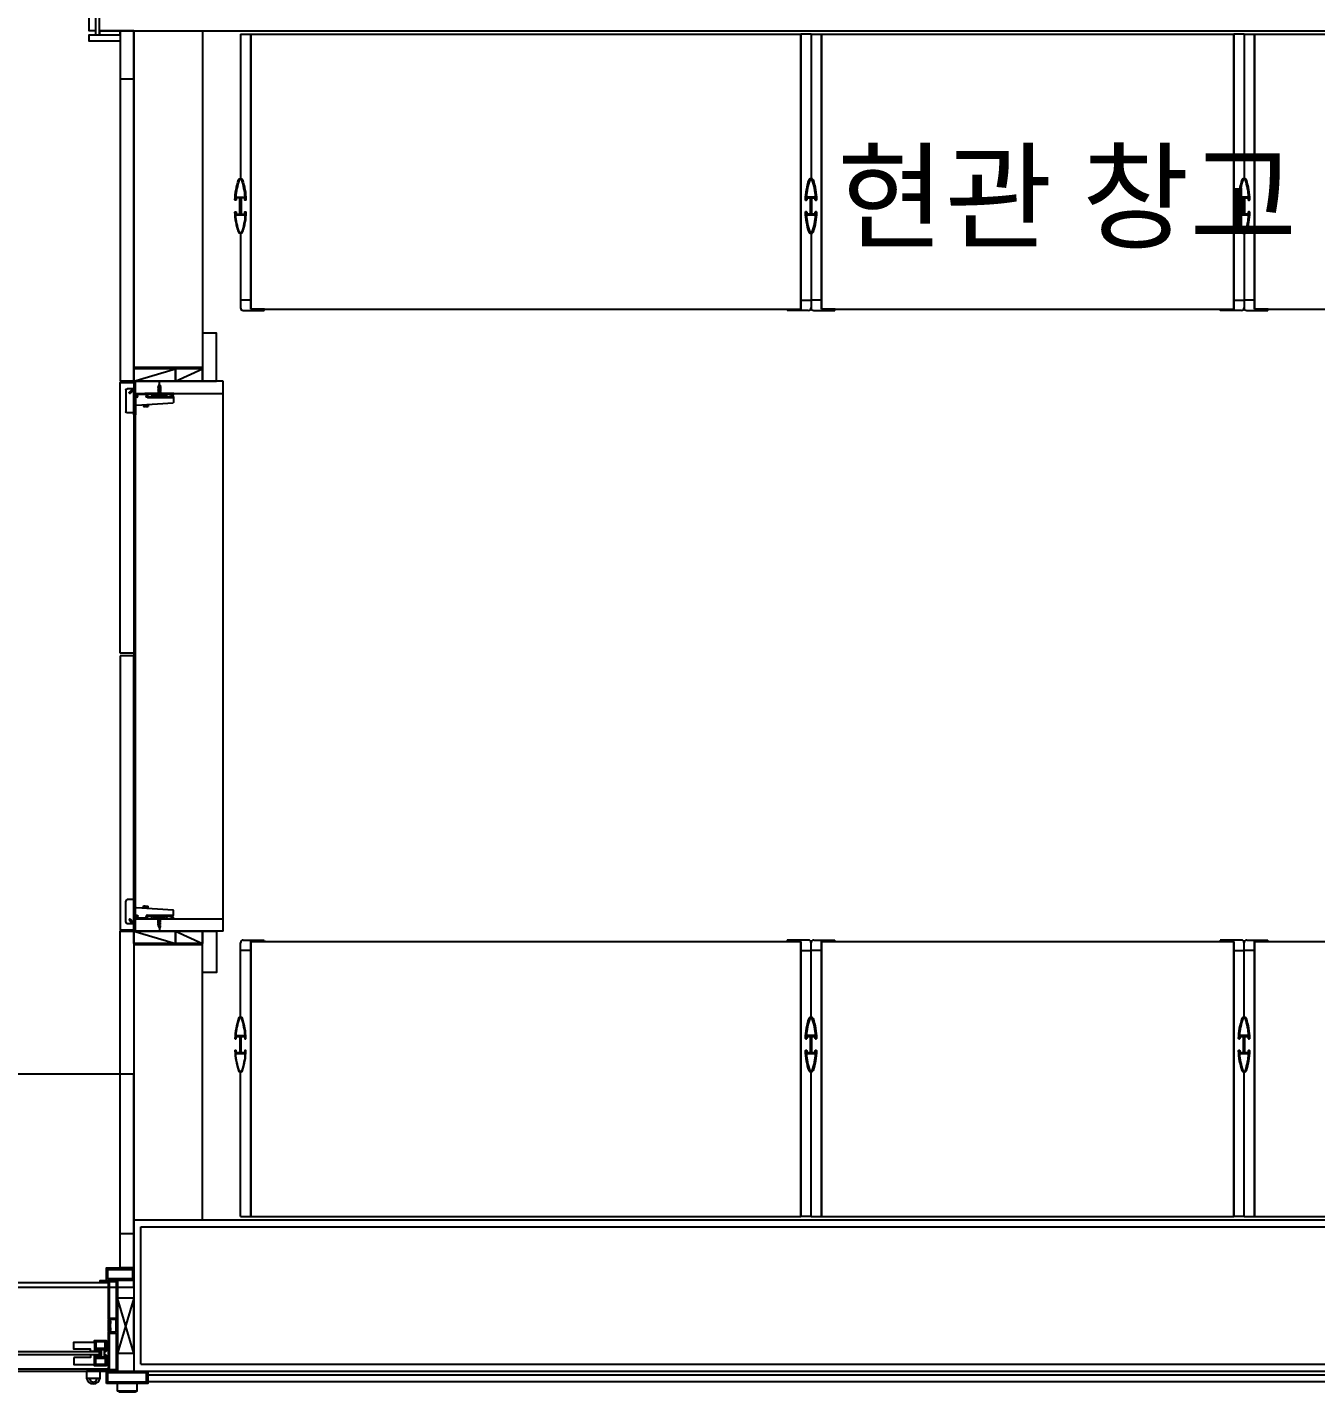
# Model space of a CAD drawing. Header units: millimetres. Extents: x -33000 to 294000, y 0 to 42408.
# Drawn here: x 184451 to 186325, y 15800 to 17785 of the extents above; entities that cross this region are included whole.
import ezdxf
from ezdxf.enums import TextEntityAlignment as Align

# ---------------------------------------------------------------- set-up
doc = ezdxf.new("R2010")
doc.units = ezdxf.units.MM
doc.header["$LTSCALE"] = 50
doc.layers.add('arch', color=8, linetype='Continuous')
doc.layers.add('실명', color=9, linetype='Continuous')
doc.styles.add('FORTELINE', font='malgun.ttf')

# ---------------------------------------------------------------- blocks, each defined once
blk = doc.blocks.new('경첩 TOP')
h = blk.add_hatch()
h.set_pattern_fill('ANSI31', color=256, scale=0.1, style=0)
h.set_pattern_definition([(135, (52629.82965, -21812.9263), (0.224506403, 0.224506403), [])])
edge = h.paths.add_edge_path()
edge.add_ellipse((-0.5, 9.7), major_axis=(-0.354, 0.354), ratio=1, start_angle=-45, end_angle=45, ccw=False)
edge.add_line((-0.5, 10.2), (0, 10.2))
edge.add_line((0, 10.2), (0, -10.8))
edge.add_line((0, -10.8), (-1, -10.8))
edge.add_line((-1, -10.8), (-1, 9.7))
h.paths.add_polyline_path([(-1, -10.8), (0, -10.8), (0, -30.8), (0, -31.8), (-1, -31.8)])
for p, q in [((-16.6, -44.2), (-13.2, 9.1)), ((-5.6, 9.6), (-12.7, 9.6)), ((-5.5, -28.2), (-5.5, 9.6)), ((-4.5, -27.7), (-4.5, 4.1)), ((-3.1, 5.2), (-4, 4.8)), ((-1, 9.2), (-3.8, 8.6)), ((-3.1, 5.2), (-3.6, 7.9)), ((-1.5, 0.6), (-1, 0.6)), ((0, 10.2), (-0.5, 10.2)), ((0, 10.2), (0, -30.8)), ((-3.5, -19.7), (-3.5, -1.9)), ((-2.4, -15.2), (-2.4, -6.4)), ((-1.5, -5.9), (-1.9, -5.9)), ((-1.5, -15.7), (-1.9, -15.7)), ((-1, -15.2), (-1, -6.4)), ((-1, -8.5), (0.1, -9.2)), ((-1, -13.1), (0.1, -12.5)), ((0.6, -8.8), (0.1, -12.5)), ((1, -9.2), (0.1, -12.5)), ((0.4, -9.2), (0.1, -9.2)), ((0.1, -12.5), (0.4, -9.2)), ((1.8, -12.5), (0.1, -12.5)), ((0.6, -8.8), (0.4, -9.2)), ((1, -9.2), (0.6, -8.8)), ((2.7, -9.2), (1, -9.2)), ((2.7, -9.2), (1.8, -12.5)), ((1.8, -12.5), (2.2, -12.8)), ((3, -8.8), (2.2, -12.8)), ((2.2, -12.8), (2.4, -12.5)), ((3.4, -9.2), (2.4, -12.5)), ((4.1, -12.5), (2.4, -12.5)), ((3, -8.8), (2.7, -9.2)), ((3.4, -9.2), (3, -8.8)), ((5, -9.2), (3.4, -9.2)), ((5, -9.2), (4.1, -12.5)), ((4.1, -12.5), (4.5, -12.8)), ((5.3, -8.8), (4.5, -12.8)), ((4.5, -12.8), (4.7, -12.5)), ((5.7, -9.2), (4.7, -12.5)), ((6.4, -12.5), (4.7, -12.5)), ((5.3, -8.8), (5, -9.2)), ((5.7, -9.2), (5.3, -8.8)), ((7.4, -9.2), (5.7, -9.2)), ((7.4, -9.2), (6.4, -12.5)), ((6.4, -12.5), (6.8, -12.8)), ((7.7, -8.8), (6.8, -12.8)), ((6.8, -12.8), (7.1, -12.5)), ((8.1, -9.2), (7.1, -12.5)), ((8.7, -12.5), (7.1, -12.5)), ((7.7, -8.8), (7.4, -9.2)), ((8.1, -9.2), (7.7, -8.8)), ((9.7, -9.2), (8.1, -9.2)), ((9.7, -9.2), (8.7, -12.5)), ((8.7, -12.5), (9.1, -12.8)), ((10, -8.8), (9.1, -12.8)), ((9.1, -12.8), (9.4, -12.5)), ((10.4, -9.2), (9.4, -12.5)), ((9.4, -12.5), (11.2, -11.8)), ((10, -8.8), (9.7, -9.2)), ((10.4, -9.2), (10, -8.8)), ((10.4, -9.2), (11.8, -9.8)), ((11.8, -9.8), (11.2, -11.8)), ((11.2, -11.8), (11.6, -12.2)), ((11.6, -12.2), (11.9, -11.8)), ((12.1, -9.5), (11.7, -12.1)), ((12.1, -9.5), (11.8, -9.8)), ((12.5, -9.8), (11.9, -11.8)), ((12, -11.5), (14, -10.8)), ((12.5, -9.8), (12.1, -9.5)), ((12.4, -10.1), (14, -10.8)), ((-18.9, -34.1), (-18.8, -31.1)), ((-16, -34.3), (-18.9, -34.1)), ((-18.3, -31.2), (-18.8, -31.1)), ((-18.7, -30.1), (-18.5, -27.2)), ((-18.2, -30.2), (-18.7, -30.1)), ((-15.5, -27.3), (-18.5, -27.2)), ((-18.3, -31.2), (-18.2, -30.2)), ((-17.9, -34.2), (-17.5, -27.2)), ((-17, -34.3), (-16.5, -27.3)), ((-1, -28.2), (-4, -28.2)), ((-1, -30.2), (-3.5, -30.2)), ((-1.5, -22.2), (-1, -22.2)), ((-1, -30.2), (-1, -44.1)), ((0, -31.8), (-1, -31.8)), ((0, -28.8), (0, -31.8)), ((-31, -47.8), (-31, -46.3)), ((-31, -47.8), (7, -47.8)), ((-7, -45.3), (-30, -45.3)), ((-28, -47.8), (-28, -57.8)), ((-16.6, -44.2), (-15.9, -45.3)), ((-2.2, -46), (-6, -47.6)), ((-6, -47.8), (-6, -46.3)), ((0.6, -53), (3.7, -49.9)), ((2, -54.4), (5.1, -51.3)), ((7, -47.8), (7, -57.8)), ((5, -59.8), (-26, -59.8))]:
    blk.add_line(p, q)
at = {"lineweight": 0}
for p, q in [((-1, -31.8), (-1, 9.7)), ((-0.5, 10.2), (0, 10.2))]:
    blk.add_line(p, q, dxfattribs=at)
at = {"ltscale": 0.2}
blk.add_line((-4.1, -10.8), (16.1, -10.8), dxfattribs=at)
for centre, major_axis, start_param, end_param in [((-12.7, 9.1), (0.354, 0.354), 0.785398, 2.291943), ((-5.6, 7.6), (-1.41, 1.41), 4.095624, 5.497787), ((-3.5, 3.9), (0.707, 0.707), 1.264126, 2.150912), ((-1, -1.8), (-1.75, 1.75), -0.590947, 0.812262), ((-0.5, 9.7), (-0.354, 0.354), -0.785398, 0.785398), ((-1, -19.8), (1.75, 1.75), 2.329331, 3.73254), ((10.5, -10.8), (9.53, 9.53), 2.054959, 2.65743), ((-1.9, -6.4), (0.354, 0.354), 0.785398, 2.356194), ((-1.9, -15.2), (-0.354, 0.354), 0.785398, 2.356194), ((-1.5, -6.4), (0.354, 0.354), 5.497787, 7.068583), ((-1.5, -15.2), (-0.354, 0.354), 2.356194, 3.926991), ((-3.5, -28.2), (-1.41, 1.41), 0.785398, 2.356194), ((-4, -27.7), (-0.382, 0.382), 0.785398, 2.356194), ((-30, -46.3), (-0.707, 0.707), -0.785398, 0.785398), ((-26, -57.8), (-1.41, 1.41), 0.785398, 2.356194), ((-7, -46.3), (0.707, 0.707), 5.497787, 7.068583), ((-3.8, -43.6), (-1.06, 1.06), 3.926991, 10.210176), ((-3.8, -43.6), (-0.354, 0.354), 3.926991, 10.210176), ((-3, -44.1), (1.41, 1.41), 4.319071, 5.497787), ((1.3, -53.7), (0.707, 0.707), 1.570796, 4.712389), ((4.4, -50.6), (0.707, 0.707), 4.712389, 7.853982), ((5, -57.8), (1.41, 1.41), 3.926991, 5.497787)]:
    blk.add_ellipse(centre, major_axis=major_axis, ratio=1, start_param=start_param, end_param=end_param)
at = {"lineweight": 0}
blk.add_ellipse((-0.5, 9.7), major_axis=(-0.354, 0.354), ratio=1, start_param=-0.785398, end_param=0.785398, dxfattribs=at)
blk = doc.blocks.new('*U330')
for points in [[(18, 0), (18, -6), (3408, -6), (3408, 0)], [(3408, -6), (3408, -15), (18, -15), (18, -6)]]:
    blk.add_lwpolyline(points, close=True)

msp = doc.modelspace()

# ---------------------------------------------------------------- linework, layer by layer
at = {"layer": 'arch'}
for p, q in [((184556.2, 17779.6), (184556.2, 18139.6)), ((184556.2, 17779.6), (188016.2, 17779.6)), ((184586.2, 17779.6), (184606.2, 17779.6)), ((184606.2, 17779.6), (184606.2, 15829.6)), ((184761.2, 17774.6), (184776.2, 17774.6)), ((184776.2, 17774.6), (185576.2, 17774.6)), ((184776.2, 17374.6), (184776.2, 17774.6)), ((185576.2, 17374.6), (185576.2, 17774.6)), ((185591.2, 17774.6), (185576.2, 17774.6)), ((185591.2, 17774.6), (185606.2, 17774.6)), ((185606.2, 17774.6), (186206.2, 17774.6)), ((185606.2, 17374.6), (185606.2, 17774.6)), ((186206.2, 17374.6), (186206.2, 17774.6)), ((186221.2, 17774.6), (186206.2, 17774.6)), ((186221.2, 17774.6), (186236.2, 17774.6)), ((186236.2, 17374.6), (186236.2, 17774.6)), ((186236.2, 17774.6), (186836.2, 17774.6)), ((184586.2, 17709.6), (184606.2, 17709.6)), ((184761.2, 17387.6), (184761.2, 17376.6)), ((184776.2, 17387.6), (184761.2, 17387.6)), ((184765.2, 17372.6), (184795.9, 17372.6)), ((184776.2, 17374.6), (184776.2, 17387.6)), ((184776.2, 17374.6), (185576.2, 17374.6)), ((184796.2, 17374.6), (184776.2, 17374.6)), ((184795.9, 17372.6), (184796.2, 17374.6)), ((185556.5, 17372.6), (185556.2, 17374.6)), ((185556.2, 17374.6), (185576.2, 17374.6)), ((185587.2, 17372.6), (185556.5, 17372.6)), ((185576.2, 17374.6), (185576.2, 17387.6)), ((185576.2, 17387.6), (185591.2, 17387.6)), ((185591.2, 17387.6), (185591.2, 17376.6)), ((185606.2, 17387.6), (185591.2, 17387.6)), ((185595.2, 17372.6), (185625.9, 17372.6)), ((185606.2, 17374.6), (185606.2, 17387.6)), ((185606.2, 17374.6), (186206.2, 17374.6)), ((185626.2, 17374.6), (185606.2, 17374.6)), ((185625.9, 17372.6), (185626.2, 17374.6)), ((186186.5, 17372.6), (186186.2, 17374.6)), ((186186.2, 17374.6), (186206.2, 17374.6)), ((186217.2, 17372.6), (186186.5, 17372.6)), ((186206.2, 17374.6), (186206.2, 17387.6)), ((186206.2, 17387.6), (186221.2, 17387.6)), ((186221.2, 17387.6), (186221.2, 17376.6)), ((186236.2, 17387.6), (186221.2, 17387.6)), ((186225.2, 17372.6), (186255.9, 17372.6)), ((186236.2, 17374.6), (186236.2, 17387.6)), ((186256.2, 17374.6), (186236.2, 17374.6)), ((186236.2, 17374.6), (186836.2, 17374.6)), ((186255.9, 17372.6), (186256.2, 17374.6)), ((184606.2, 17269.6), (184666.8, 17287.6)), ((184706.2, 17287.6), (184606.2, 17287.6)), ((184666.8, 17269.6), (184706.2, 17287.6)), ((184736.2, 16469.6), (184736.2, 17269.6)), ((184608.2, 16487.6), (184608.2, 17251.6)), ((184736.2, 16487.6), (184736.2, 17251.6)), ((184606.2, 16469.6), (184666.8, 16451.6)), ((184666.8, 16469.6), (184706.2, 16451.6)), ((184765.2, 16456.6), (184795.9, 16456.6)), ((184795.9, 16456.6), (184796.2, 16454.6)), ((185556.5, 16456.6), (185556.2, 16454.6)), ((185587.2, 16456.6), (185556.5, 16456.6)), ((185595.2, 16456.6), (185625.9, 16456.6)), ((185625.9, 16456.6), (185626.2, 16454.6)), ((186186.5, 16456.6), (186186.2, 16454.6)), ((186217.2, 16456.6), (186186.5, 16456.6)), ((186225.2, 16456.6), (186255.9, 16456.6)), ((186255.9, 16456.6), (186256.2, 16454.6)), ((184706.2, 16449.6), (184606.2, 16449.6)), ((184761.2, 16441.6), (184761.2, 16452.6)), ((184776.2, 16441.6), (184761.2, 16441.6)), ((184776.2, 16454.6), (185576.2, 16454.6)), ((184776.2, 16454.6), (184776.2, 16054.6)), ((184796.2, 16454.6), (184776.2, 16454.6)), ((184776.2, 16454.6), (184776.2, 16441.6)), ((185556.2, 16454.6), (185576.2, 16454.6)), ((185576.2, 16454.6), (185576.2, 16054.6)), ((185576.2, 16454.6), (185576.2, 16441.6)), ((185576.2, 16441.6), (185591.2, 16441.6)), ((185591.2, 16441.6), (185591.2, 16452.6)), ((185606.2, 16441.6), (185591.2, 16441.6)), ((185606.2, 16454.6), (186206.2, 16454.6)), ((185606.2, 16454.6), (185606.2, 16054.6)), ((185626.2, 16454.6), (185606.2, 16454.6)), ((185606.2, 16454.6), (185606.2, 16441.6)), ((186186.2, 16454.6), (186206.2, 16454.6)), ((186206.2, 16454.6), (186206.2, 16054.6)), ((186206.2, 16454.6), (186206.2, 16441.6)), ((186206.2, 16441.6), (186221.2, 16441.6)), ((186221.2, 16441.6), (186221.2, 16452.6)), ((186236.2, 16441.6), (186221.2, 16441.6)), ((186236.2, 16454.6), (186236.2, 16054.6)), ((186256.2, 16454.6), (186236.2, 16454.6)), ((186236.2, 16454.6), (186236.2, 16441.6)), ((186236.2, 16454.6), (186836.2, 16454.6)), ((184606.2, 16049.6), (188016.2, 16049.6)), ((184616.2, 16039.6), (188006.2, 16039.6)), ((184616.2, 15839.6), (184616.2, 16039.6)), ((184761.2, 16054.6), (184776.2, 16054.6)), ((184776.2, 16054.6), (185576.2, 16054.6)), ((185591.2, 16054.6), (185576.2, 16054.6)), ((185591.2, 16054.6), (185606.2, 16054.6)), ((185606.2, 16054.6), (186206.2, 16054.6)), ((186221.2, 16054.6), (186206.2, 16054.6)), ((186221.2, 16054.6), (186236.2, 16054.6)), ((186236.2, 16054.6), (186836.2, 16054.6)), ((184586.2, 16029.6), (184606.2, 16029.6)), ((183006.2, 15829.6), (188016.2, 15829.6)), ((184616.2, 15839.6), (188006.2, 15839.6)), ((184584.5, 15799.6), (184581.7, 15801.1)), ((184607.9, 15799.6), (184610.7, 15801.1))]:
    msp.add_line(p, q, dxfattribs=at)
at = {"layer": 'arch', "linetype": 'Continuous'}
for p, q in [((184606.2, 15855.6), (184582.2, 15935.6)), ((184606.2, 15935.6), (184582.2, 15855.6))]:
    msp.add_line(p, q, dxfattribs=at)
at = {"layer": 'arch'}
for points in [[(184550.2, 17779.6), (184541.2, 17779.6), (184541.2, 18049.6), (184550.2, 18049.6)], [(184556.2, 18049.6), (184550.2, 18049.6), (184550.2, 17773.6), (184556.2, 17773.6)], [(184586.2, 17773.6), (184586.2, 17764.6), (184541.2, 17764.6), (184541.2, 17773.6)], [(184556.2, 17779.6), (184556.2, 17773.6), (184586.2, 17773.6), (184586.2, 17779.6)], [(184606.2, 17289.6), (184606.2, 17779.6), (184706.2, 17779.6), (184706.2, 17289.6)], [(184706.2, 16049.6), (184706.2, 16449.6), (184606.2, 16449.6), (184606.2, 16049.6)]]:
    msp.add_lwpolyline(points, close=True, dxfattribs=at)
at = {"layer": 'arch', "elevation": 0}
for points in [[(184606.2, 17269.6), (184606.2, 17779.6), (184586.2, 17779.6), (184586.2, 17269.6)], [(184606.2, 17269.6), (184586.2, 17269.6)], [(184736.2, 17269.6), (184608.2, 17269.6), (184608.2, 16469.6)], [(184608.2, 17251.6), (184736.2, 17251.6)], [(184608.2, 16487.6), (184736.2, 16487.6)], [(184606.2, 16469.6), (184606.2, 15979.6), (184586.2, 15979.6), (184586.2, 16469.6)], [(184736.2, 16469.6), (184608.2, 16469.6)]]:
    msp.add_lwpolyline(points, dxfattribs=at)
at = {"layer": 'arch'}
for points in [[(184761.2, 17774.6), (184761.2, 17564.6)], [(184776.2, 17379.6), (184776.2, 17774.6)], [(184776.2, 17774.6), (184776.2, 17374.6)], [(185576.2, 17379.6), (185576.2, 17774.6)], [(185576.2, 17774.6), (185576.2, 17374.6)], [(185591.2, 17774.6), (185591.2, 17564.6)], [(185606.2, 17379.6), (185606.2, 17774.6)], [(185606.2, 17774.6), (185606.2, 17374.6)], [(186206.2, 17379.6), (186206.2, 17774.6)], [(186206.2, 17774.6), (186206.2, 17374.6)], [(186221.2, 17774.6), (186221.2, 17564.6)], [(186236.2, 17379.6), (186236.2, 17774.6)], [(186236.2, 17774.6), (186236.2, 17374.6)], [(184761.2, 17484.6), (184761.2, 17376.6)], [(185591.2, 17484.6), (185591.2, 17376.6)], [(186221.2, 17484.6), (186221.2, 17376.6)], [(184761.2, 16344.6), (184761.2, 16452.6)], [(184776.2, 16054.6), (184776.2, 16454.6)], [(184776.2, 16449.6), (184776.2, 16054.6)], [(185576.2, 16054.6), (185576.2, 16454.6)], [(185576.2, 16449.6), (185576.2, 16054.6)], [(185591.2, 16344.6), (185591.2, 16452.6)], [(185606.2, 16054.6), (185606.2, 16454.6)], [(185606.2, 16449.6), (185606.2, 16054.6)], [(186206.2, 16054.6), (186206.2, 16454.6)], [(186206.2, 16449.6), (186206.2, 16054.6)], [(186221.2, 16344.6), (186221.2, 16452.6)], [(186236.2, 16054.6), (186236.2, 16454.6)], [(186236.2, 16449.6), (186236.2, 16054.6)], [(184761.2, 16054.6), (184761.2, 16264.6)], [(185591.2, 16054.6), (185591.2, 16264.6)], [(186221.2, 16054.6), (186221.2, 16264.6)]]:
    msp.add_lwpolyline(points, dxfattribs=at)
for points in [[(184764.1, 17562.6, -0.073891), (184769.2, 17533.6, -0.422671), (184768.7, 17533.1), (184767.9, 17533.1, -0.414214), (184767.4, 17533.6), (184767.4, 17536.6), (184762, 17536.6), (184762, 17512.6), (184767.4, 17512.6), (184767.4, 17515.6, -0.414214), (184767.9, 17516.1), (184768.7, 17516.1, -0.422671), (184769.2, 17515.6, -0.073891), (184764.1, 17486.7, -0.719192), (184758.4, 17486.7, -0.073891), (184753.2, 17515.6, -0.422671), (184753.7, 17516.1), (184754.5, 17516.1, -0.414214), (184755, 17515.6), (184755, 17512.6), (184760.5, 17512.6), (184760.5, 17536.6), (184755, 17536.6), (184755, 17533.6, -0.414214), (184754.5, 17533.1), (184753.7, 17533.1, -0.422671), (184753.2, 17533.6, -0.073891), (184758.4, 17562.6, -0.719192)], [(184768, 17537.6, 0.063692), (184763.1, 17562.2, 0.719192), (184759.3, 17562.2, 0.063692), (184754.4, 17537.6)], [(185588.4, 17562.6, 0.073891), (185583.2, 17533.6, 0.422671), (185583.7, 17533.1), (185584.5, 17533.1, 0.414214), (185585, 17533.6), (185585, 17536.6), (185590.5, 17536.6), (185590.5, 17512.6), (185585, 17512.6), (185585, 17515.6, 0.414214), (185584.5, 17516.1), (185583.7, 17516.1, 0.422671), (185583.2, 17515.6, 0.073891), (185588.4, 17486.7, 0.719192), (185594.1, 17486.7, 0.073891), (185599.2, 17515.6, 0.422671), (185598.7, 17516.1), (185597.9, 17516.1, 0.414214), (185597.4, 17515.6), (185597.4, 17512.6), (185592, 17512.6), (185592, 17536.6), (185597.4, 17536.6), (185597.4, 17533.6, 0.414214), (185597.9, 17533.1), (185598.7, 17533.1, 0.422671), (185599.2, 17533.6, 0.073891), (185594.1, 17562.6, 0.719192)], [(185594.1, 17562.6, -0.073891), (185599.2, 17533.6, -0.422671), (185598.7, 17533.1), (185597.9, 17533.1, -0.414214), (185597.4, 17533.6), (185597.4, 17536.6), (185592, 17536.6), (185592, 17512.6), (185597.4, 17512.6), (185597.4, 17515.6, -0.414214), (185597.9, 17516.1), (185598.7, 17516.1, -0.422671), (185599.2, 17515.6, -0.073891), (185594.1, 17486.7, -0.719192), (185588.4, 17486.7, -0.073891), (185583.2, 17515.6, -0.422671), (185583.7, 17516.1), (185584.5, 17516.1, -0.414214), (185585, 17515.6), (185585, 17512.6), (185590.5, 17512.6), (185590.5, 17536.6), (185585, 17536.6), (185585, 17533.6, -0.414214), (185584.5, 17533.1), (185583.7, 17533.1, -0.422671), (185583.2, 17533.6, -0.073891), (185588.4, 17562.6, -0.719192)], [(185584.4, 17537.6, -0.063692), (185589.3, 17562.2, -0.719192), (185593.1, 17562.2, -0.063692), (185598, 17537.6)], [(185598, 17537.6, 0.063692), (185593.1, 17562.2, 0.719192), (185589.3, 17562.2, 0.063692), (185584.4, 17537.6)], [(186218.4, 17562.6, 0.073891), (186213.2, 17533.6, 0.422671), (186213.7, 17533.1), (186214.5, 17533.1, 0.414214), (186215, 17533.6), (186215, 17536.6), (186220.5, 17536.6), (186220.5, 17512.6), (186215, 17512.6), (186215, 17515.6, 0.414214), (186214.5, 17516.1), (186213.7, 17516.1, 0.422671), (186213.2, 17515.6, 0.073891), (186218.4, 17486.7, 0.719192), (186224.1, 17486.7, 0.073891), (186229.2, 17515.6, 0.422671), (186228.7, 17516.1), (186227.9, 17516.1, 0.414214), (186227.4, 17515.6), (186227.4, 17512.6), (186222, 17512.6), (186222, 17536.6), (186227.4, 17536.6), (186227.4, 17533.6, 0.414214), (186227.9, 17533.1), (186228.7, 17533.1, 0.422671), (186229.2, 17533.6, 0.073891), (186224.1, 17562.6, 0.719192)], [(186224.1, 17562.6, -0.073891), (186229.2, 17533.6, -0.422671), (186228.7, 17533.1), (186227.9, 17533.1, -0.414214), (186227.4, 17533.6), (186227.4, 17536.6), (186222, 17536.6), (186222, 17512.6), (186227.4, 17512.6), (186227.4, 17515.6, -0.414214), (186227.9, 17516.1), (186228.7, 17516.1, -0.422671), (186229.2, 17515.6, -0.073891), (186224.1, 17486.7, -0.719192), (186218.4, 17486.7, -0.073891), (186213.2, 17515.6, -0.422671), (186213.7, 17516.1), (186214.5, 17516.1, -0.414214), (186215, 17515.6), (186215, 17512.6), (186220.5, 17512.6), (186220.5, 17536.6), (186215, 17536.6), (186215, 17533.6, -0.414214), (186214.5, 17533.1), (186213.7, 17533.1, -0.422671), (186213.2, 17533.6, -0.073891), (186218.4, 17562.6, -0.719192)], [(186214.4, 17537.6, -0.063692), (186219.3, 17562.2, -0.719192), (186223.1, 17562.2, -0.063692), (186228, 17537.6)], [(186228, 17537.6, 0.063692), (186223.1, 17562.2, 0.719192), (186219.3, 17562.2, 0.063692), (186214.4, 17537.6)], [(184768, 17511.6, -0.063692), (184763.1, 17487, -0.719192), (184759.3, 17487, -0.063692), (184754.4, 17511.6)], [(185584.4, 17511.6, 0.063692), (185589.3, 17487, 0.719192), (185593.1, 17487, 0.063692), (185598, 17511.6)], [(185598, 17511.6, -0.063692), (185593.1, 17487, -0.719192), (185589.3, 17487, -0.063692), (185584.4, 17511.6)], [(186214.4, 17511.6, 0.063692), (186219.3, 17487, 0.719192), (186223.1, 17487, 0.063692), (186228, 17511.6)], [(186228, 17511.6, -0.063692), (186223.1, 17487, -0.719192), (186219.3, 17487, -0.063692), (186214.4, 17511.6)], [(184764.1, 16266.7, 0.073891), (184769.2, 16295.6, 0.422671), (184768.7, 16296.1), (184767.9, 16296.1, 0.414214), (184767.4, 16295.6), (184767.4, 16292.6), (184762, 16292.6), (184762, 16316.6), (184767.4, 16316.6), (184767.4, 16313.6, 0.414214), (184767.9, 16313.1), (184768.7, 16313.1, 0.422671), (184769.2, 16313.6, 0.073891), (184764.1, 16342.6, 0.719192), (184758.4, 16342.6, 0.073891), (184753.2, 16313.6, 0.422671), (184753.7, 16313.1), (184754.5, 16313.1, 0.414214), (184755, 16313.6), (184755, 16316.6), (184760.5, 16316.6), (184760.5, 16292.6), (184755, 16292.6), (184755, 16295.6, 0.414214), (184754.5, 16296.1), (184753.7, 16296.1, 0.422671), (184753.2, 16295.6, 0.073891), (184758.4, 16266.7, 0.719192)], [(184768, 16317.6, 0.063692), (184763.1, 16342.2, 0.719192), (184759.3, 16342.2, 0.063692), (184754.4, 16317.6)], [(185588.4, 16266.7, -0.073891), (185583.2, 16295.6, -0.422671), (185583.7, 16296.1), (185584.5, 16296.1, -0.414214), (185585, 16295.6), (185585, 16292.6), (185590.5, 16292.6), (185590.5, 16316.6), (185585, 16316.6), (185585, 16313.6, -0.414214), (185584.5, 16313.1), (185583.7, 16313.1, -0.422671), (185583.2, 16313.6, -0.073891), (185588.4, 16342.6, -0.719192), (185594.1, 16342.6, -0.073891), (185599.2, 16313.6, -0.422671), (185598.7, 16313.1), (185597.9, 16313.1, -0.414214), (185597.4, 16313.6), (185597.4, 16316.6), (185592, 16316.6), (185592, 16292.6), (185597.4, 16292.6), (185597.4, 16295.6, -0.414214), (185597.9, 16296.1), (185598.7, 16296.1, -0.422671), (185599.2, 16295.6, -0.073891), (185594.1, 16266.7, -0.719192)], [(185594.1, 16266.7, 0.073891), (185599.2, 16295.6, 0.422671), (185598.7, 16296.1), (185597.9, 16296.1, 0.414214), (185597.4, 16295.6), (185597.4, 16292.6), (185592, 16292.6), (185592, 16316.6), (185597.4, 16316.6), (185597.4, 16313.6, 0.414214), (185597.9, 16313.1), (185598.7, 16313.1, 0.422671), (185599.2, 16313.6, 0.073891), (185594.1, 16342.6, 0.719192), (185588.4, 16342.6, 0.073891), (185583.2, 16313.6, 0.422671), (185583.7, 16313.1), (185584.5, 16313.1, 0.414214), (185585, 16313.6), (185585, 16316.6), (185590.5, 16316.6), (185590.5, 16292.6), (185585, 16292.6), (185585, 16295.6, 0.414214), (185584.5, 16296.1), (185583.7, 16296.1, 0.422671), (185583.2, 16295.6, 0.073891), (185588.4, 16266.7, 0.719192)], [(185584.4, 16317.6, -0.063692), (185589.3, 16342.2, -0.719192), (185593.1, 16342.2, -0.063692), (185598, 16317.6)], [(185598, 16317.6, 0.063692), (185593.1, 16342.2, 0.719192), (185589.3, 16342.2, 0.063692), (185584.4, 16317.6)], [(186218.4, 16266.7, -0.073891), (186213.2, 16295.6, -0.422671), (186213.7, 16296.1), (186214.5, 16296.1, -0.414214), (186215, 16295.6), (186215, 16292.6), (186220.5, 16292.6), (186220.5, 16316.6), (186215, 16316.6), (186215, 16313.6, -0.414214), (186214.5, 16313.1), (186213.7, 16313.1, -0.422671), (186213.2, 16313.6, -0.073891), (186218.4, 16342.6, -0.719192), (186224.1, 16342.6, -0.073891), (186229.2, 16313.6, -0.422671), (186228.7, 16313.1), (186227.9, 16313.1, -0.414214), (186227.4, 16313.6), (186227.4, 16316.6), (186222, 16316.6), (186222, 16292.6), (186227.4, 16292.6), (186227.4, 16295.6, -0.414214), (186227.9, 16296.1), (186228.7, 16296.1, -0.422671), (186229.2, 16295.6, -0.073891), (186224.1, 16266.7, -0.719192)], [(186224.1, 16266.7, 0.073891), (186229.2, 16295.6, 0.422671), (186228.7, 16296.1), (186227.9, 16296.1, 0.414214), (186227.4, 16295.6), (186227.4, 16292.6), (186222, 16292.6), (186222, 16316.6), (186227.4, 16316.6), (186227.4, 16313.6, 0.414214), (186227.9, 16313.1), (186228.7, 16313.1, 0.422671), (186229.2, 16313.6, 0.073891), (186224.1, 16342.6, 0.719192), (186218.4, 16342.6, 0.073891), (186213.2, 16313.6, 0.422671), (186213.7, 16313.1), (186214.5, 16313.1, 0.414214), (186215, 16313.6), (186215, 16316.6), (186220.5, 16316.6), (186220.5, 16292.6), (186215, 16292.6), (186215, 16295.6, 0.414214), (186214.5, 16296.1), (186213.7, 16296.1, 0.422671), (186213.2, 16295.6, 0.073891), (186218.4, 16266.7, 0.719192)], [(186214.4, 16317.6, -0.063692), (186219.3, 16342.2, -0.719192), (186223.1, 16342.2, -0.063692), (186228, 16317.6)], [(186228, 16317.6, 0.063692), (186223.1, 16342.2, 0.719192), (186219.3, 16342.2, 0.063692), (186214.4, 16317.6)], [(184768, 16291.6, -0.063692), (184763.1, 16267, -0.719192), (184759.3, 16267, -0.063692), (184754.4, 16291.6)], [(185584.4, 16291.6, 0.063692), (185589.3, 16267, 0.719192), (185593.1, 16267, 0.063692), (185598, 16291.6)], [(185598, 16291.6, -0.063692), (185593.1, 16267, -0.719192), (185589.3, 16267, -0.063692), (185584.4, 16291.6)], [(186214.4, 16291.6, 0.063692), (186219.3, 16267, 0.719192), (186223.1, 16267, 0.063692), (186228, 16291.6)], [(186228, 16291.6, -0.063692), (186223.1, 16267, -0.719192), (186219.3, 16267, -0.063692), (186214.4, 16291.6)]]:
    msp.add_lwpolyline(points, format="xyb", close=True, dxfattribs=at)
at = {"layer": 'arch', "elevation": 0}
for points in [[(184726.2, 17269.6), (184726.2, 17339.6), (184706.2, 17339.6), (184706.2, 17269.6)], [(184666.8, 17287.6), (184606.2, 17287.6), (184606.2, 17269.6), (184666.8, 17269.6)], [(184706.2, 17287.6), (184666.8, 17287.6), (184666.8, 17269.6), (184706.2, 17269.6)], [(184586.2, 16874.2), (184586.2, 17267.6), (184606.2, 17267.6), (184606.2, 16874.2)], [(184586.2, 16870.2), (184586.2, 16471.6), (184606.2, 16471.6), (184606.2, 16870.2)], [(184606.2, 16469.6), (184606.2, 16469.6), (184586.2, 16469.6), (184586.2, 16469.6)], [(184666.8, 16451.6), (184606.2, 16451.6), (184606.2, 16469.6), (184666.8, 16469.6)], [(184706.2, 16451.6), (184666.8, 16451.6), (184666.8, 16469.6), (184706.2, 16469.6)], [(184726.2, 16469.6), (184726.2, 16409.6), (184706.2, 16409.6), (184706.2, 16469.6)], [(183406.2, 16261.6), (183406.2, 15951.6), (184606.2, 15951.6), (184606.2, 16261.6)], [(184581.7, 15801.1), (184610.7, 15801.1), (184610.7, 15811.6), (184581.7, 15811.6)], [(184584.5, 15799.6), (184607.9, 15799.6), (184607.9, 15799.6), (184584.5, 15799.6)]]:
    msp.add_lwpolyline(points, close=True, dxfattribs=at)
at = {"layer": 'arch', "linetype": 'Continuous', "elevation": 0}
for points in [[(184566.2, 15961.6), (184566.2, 15979.6), (184606.2, 15979.6), (184606.2, 15961.6)], [(184568.2, 15963.6), (184568.2, 15977.6), (184604.2, 15977.6), (184604.2, 15963.6)], [(184580.6, 15906.2), (184570.8, 15906.2), (184570.8, 15960), (184580.6, 15960)], [(184569.2, 15832.6), (183043.2, 15832.6), (183043.2, 15958.6), (184569.2, 15958.6)], [(184606.2, 15935.6), (184582.2, 15935.6), (184582.2, 15855.6), (184606.2, 15855.6)], [(184570.8, 15885), (184580.6, 15885), (184580.6, 15831.2), (184570.8, 15831.2)], [(184548.8, 15871.9), (184548.8, 15858.1), (184542.8, 15858.1), (184542.8, 15861.6), (184518.8, 15861.6), (184518.8, 15871.9)], [(184564.4, 15862.8), (184564.4, 15872), (184550.9, 15872), (184550.9, 15862.8)], [(184555.8, 15853.1), (184024.6, 15853.1), (184024.6, 15858.1), (184555.8, 15858.1)], [(184518.8, 15849.6), (184518.8, 15839.3), (184548.8, 15839.3), (184548.8, 15853.1), (184542.8, 15853.1), (184542.8, 15849.6)], [(184549.5, 15853.1), (184549.5, 15851.1), (184557.3, 15851.1), (184557.3, 15860.1), (184549.5, 15860.1), (184549.5, 15858.1), (184555.8, 15858.1), (184555.8, 15853.1), (184549.5, 15853.1)], [(184564.4, 15848.4), (184564.4, 15839.2), (184550.9, 15839.2), (184550.9, 15848.4)], [(184537.2, 15819.1), (184557.2, 15819.1), (184557.2, 15829.6), (184537.2, 15829.6)], [(184566.2, 15811.6), (184566.2, 15829.6), (184626.2, 15829.6), (184626.2, 15811.6)], [(184568.2, 15813.6), (184568.2, 15827.6), (184624.2, 15827.6), (184624.2, 15813.6)]]:
    msp.add_lwpolyline(points, close=True, dxfattribs=at)
for points in [[(184580.6, 15886.6), (184580.6, 15904.6), (184571.4, 15904.6), (184571.4, 15901.6), (184570.2, 15901.6), (184570.2, 15903.9, 0.414214), (184569.7, 15904.4, -0.414214), (184569.2, 15904.9), (184569.2, 15958.8), (184557.2, 15958.8), (184557.2, 15961.6), (184582.2, 15961.6), (184582.2, 15829.6), (184557.2, 15829.6), (184557.2, 15832.4), (184569.2, 15832.4), (184569.2, 15886.3, -0.414214), (184569.7, 15886.8, 0.414214), (184570.2, 15887.3), (184570.2, 15889.6), (184571.4, 15889.6), (184571.4, 15886.6)], [(184570.4, 15889.9), (184571.2, 15889.9, -0.414214), (184571.5, 15889.6), (184571.5, 15888.8, 0.668179), (184571.8, 15888.7), (184572.4, 15889.2, 0.198912), (184572.5, 15889.4), (184572.5, 15891.4, -0.118678), (184572.5, 15899.8), (184572.5, 15901.8, 0.198912), (184572.4, 15902), (184571.8, 15902.5, 0.668179), (184571.5, 15902.4), (184571.5, 15901.6, -0.414214), (184571.2, 15901.3), (184570.4, 15901.3, -0.414214), (184570.1, 15901.6), (184570.1, 15903.5, 0.668179), (184569.4, 15903.8), (184569, 15903.4, 0.198912), (184568.9, 15903.1), (184568.9, 15888.1, 0.198912), (184569, 15887.8), (184569.4, 15887.4, 0.668179), (184570.1, 15887.7), (184570.1, 15889.6, -0.414214)], [(184559.1, 15861.2), (184564, 15861.2), (184564, 15858.1), (184565.2, 15858.1), (184565.2, 15860.1, -0.414214), (184565.7, 15860.6, 0.414214), (184566.2, 15861.1), (184566.2, 15873.6), (184548.2, 15873.6), (184548.2, 15872.8), (184548.8, 15872.8), (184548.8, 15863.3), (184549.3, 15863.3), (184549.3, 15863.3), (184549.3, 15860.6), (184557.3, 15860.6), (184557.3, 15850.6), (184549.3, 15850.6), (184549.3, 15847.9), (184549.3, 15847.9), (184548.8, 15847.9), (184548.8, 15838.4), (184548.2, 15838.4), (184548.2, 15837.6), (184566.2, 15837.6), (184566.2, 15850.1, 0.414214), (184565.7, 15850.6, -0.414214), (184565.2, 15851.1), (184565.2, 15853.1), (184564, 15853.1), (184564, 15850), (184559.1, 15850)], [(184565.8, 15860.4), (184565.6, 15860.4), (184565.6, 15860.4, 0.414214), (184565.3, 15860.1), (184565.3, 15858.2, -0.414214), (184565, 15857.9), (184564.2, 15857.9, -0.414214), (184563.9, 15858.2), (184563.9, 15859.1), (184563.1, 15859.1), (184563.1, 15852.1), (184563.9, 15852.1), (184563.9, 15853, -0.414214), (184564.2, 15853.3), (184565, 15853.3, -0.414214), (184565.3, 15853), (184565.3, 15851.1, 0.414214), (184565.6, 15850.8), (184565.8, 15850.8, -0.414214), (184566.4, 15850.2, 0.73323), (184566.8, 15850.1), (184568.5, 15852.1, 0.176327), (184569.2, 15854.1), (184569.2, 15857.2, 0.176327), (184568.5, 15859.1), (184566.8, 15861.1, 0.73323), (184566.4, 15861, -0.414214)], [(184551.4, 15819.1, -1.414214), (184543, 15819.1)]]:
    msp.add_lwpolyline(points, format="xyb", close=True, dxfattribs=at)
at = {"layer": 'arch'}
for centre, start, end in [((184765.2, 17376.6), 180, 270), ((185587.2, 17376.6), 270, 0), ((185595.2, 17376.6), 180, 270), ((186217.2, 17376.6), 270, 0), ((186225.2, 17376.6), 180, 270), ((184765.2, 16452.6), 90, 180), ((185587.2, 16452.6), 0, 90), ((185595.2, 16452.6), 90, 180), ((186217.2, 16452.6), 0, 90), ((186225.2, 16452.6), 90, 180)]:
    msp.add_arc(centre, 4, start, end, dxfattribs=at)
at = {"layer": 'arch', "linetype": 'Continuous'}
msp.add_arc((184547.2, 15821.4), 10.2, 192.6804, 347.3196, dxfattribs=at)

# ---------------------------------------------------------------- block references
at = {"layer": 'arch', "xscale": -1, "rotation": 270}
msp.add_blockref('경첩 TOP', (184654, 17251.6), dxfattribs=at)
at = {"layer": 'arch', "rotation": 270}
msp.add_blockref('경첩 TOP', (184654, 16487.5), dxfattribs=at)
at = {"layer": 'arch', "xscale": -1}
msp.add_blockref('*U330', (188034.2, 15829.6), dxfattribs=at)

# ---------------------------------------------------------------- texts
at = {"layer": '실명', "ltscale": 25, "style": 'FORTELINE'}
msp.add_text('현관 창고', height=125, dxfattribs=at).set_placement((185963.7, 17538.2), align=Align.MIDDLE_CENTER)

doc.saveas('drawing.dxf')
